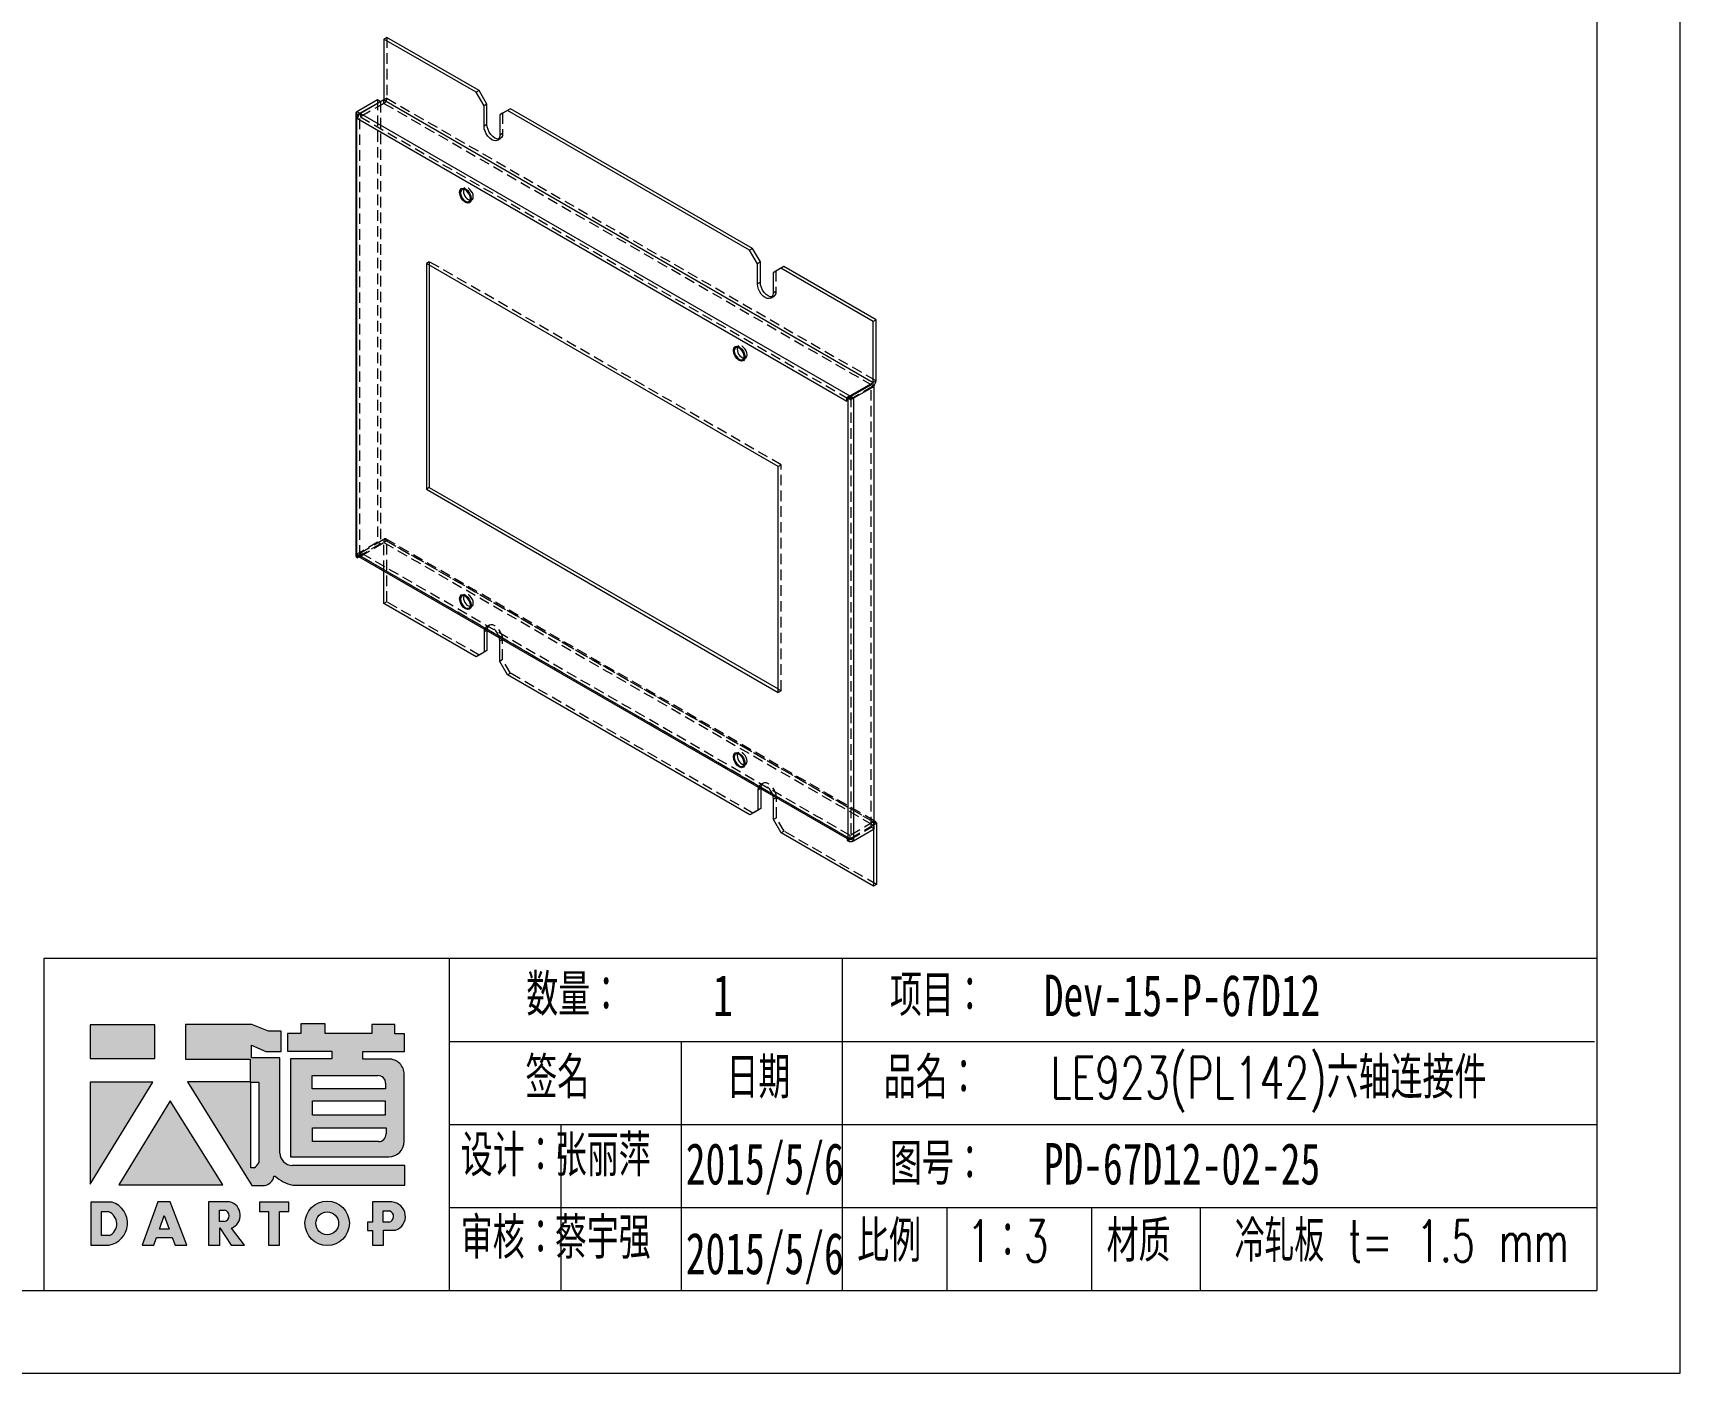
# Model space of a CAD drawing. Header units: millimetres. Extents: x 0 to 840, y 0 to 594.
# Drawn here: x 443.1 to 840.2, y 0.4 to 323.5 of the extents above; entities that cross this region are included whole.
import ezdxf

# ---------------------------------------------------------------- set-up
doc = ezdxf.new("R2010")
doc.units = ezdxf.units.MM
doc.header["$LTSCALE"] = 2
doc.linetypes.add('HIDDEN', pattern=[1.905, 1.27, -0.635])
doc.layers.add('A-TITLEBLOCK', color=7, linetype='Continuous', lineweight=15)
doc.styles.add('SLDTEXTSTYLE0', font='TXT', dxfattribs={"width": 0.7, "bigfont": 'bigfont'})
doc.styles.add('SLDTEXTSTYLE1', font='TXT', dxfattribs={"width": 0.7})
doc.styles.add('SLDTEXTSTYLE2', font='TXT', dxfattribs={"width": 0.6538461538461539, "bigfont": 'bigfont'})

# ---------------------------------------------------------------- blocks, each defined once
blk = doc.blocks.new('块1')
at = {"linetype": 'Continuous'}
for color, points in [(12, [(15.4596455370124, 44.97355476996511), (15.4596455370124, 53.12236448196359), (-0.1372216441455354, 53.12236448196359), (-0.1372216441455354, 44.97355476996511)]), (12, [(-0.09543941307166293, 14.69460401760685), (14.95752573838749, 39.27206897076373), (-0.09543941307166293, 39.27206897076373)]), (12, [(31.88152853378735, 14.53088856560631), (19.13025121949497, 34.81193337682812), (6.825017551659649, 14.53088856560631)]), (8, [(47.79139594009808, 8.12742517421713), (47.79139594009808, 10.38120950228294), (40.67045756725874, 10.38120950228294), (40.67045756725874, 8.122031448080987), (42.89224604904918, 8.122031448080987), (42.89224604904918, -0.01900495269184162), (45.55238145046637, -0.01900495269184162), (45.55238145046637, 8.12742517421713)])]:
    blk.add_hatch(color=color, dxfattribs=at).paths.add_polyline_path(points, flags=0)
h = blk.add_hatch(color=12, dxfattribs=at)
edge = h.paths.add_edge_path(flags=0)
edge.add_line((38.76789999379105, 45.12124768258788), (38.76789999379105, 48.16997205902108))
edge.add_line((38.76789999379105, 48.16997205902108), (42.21016944663182, 46.68289003672156))
edge.add_line((42.21016944663182, 46.68289003672156), (45.9317201307783, 46.68289003672156))
edge.add_line((45.9317201307783, 46.68289003672156), (45.9317201307783, 51.60847246798652))
edge.add_line((45.9317201307783, 51.60847246798652), (42.8614591419766, 51.60847246798652))
edge.add_line((42.8614591419766, 51.60847246798652), (38.86099373715291, 53.18835830755006))
edge.add_line((38.86099373715291, 53.18835830755006), (22.82944474499205, 53.18835830755006))
edge.add_line((22.82944474499205, 53.18835830755006), (22.82944474499205, 44.85806557514632))
edge.add_line((22.82944474499205, 44.85806557514632), (38.42777796928521, 44.85806557514632))
edge.add_line((38.42777796928521, 44.85806557514632), (38.42777796928521, 44.68959095305915))
edge.add_line((38.42777796928521, 44.68959095305915), (38.42777796928521, 39.36534870503715))
edge.add_line((38.42777796928521, 39.36534870503715), (23.3018771687441, 39.36534870503715))
edge.add_line((23.3018771687441, 39.36534870503715), (38.85989420500314, 14.32735472361125))
edge.add_line((38.85989420500314, 14.32735472361125), (41.94069985035776, 14.32735472361125))
edge.add_arc((41.26090646930182, 17.27629516646864), 3.026279692369295, 282.9811251691751, 345.4172256101924)
edge.add_line((44.18969428837948, 16.51434327345369), (44.18969428837939, 16.62968258682553))
edge.add_line((44.18969428837939, 16.62968258682553), (44.46139510706749, 16.62968258682553))
edge.add_arc((50.27450662388722, 22.80613356426249), 8.481792981655811, 226.7357971412295, 259.3209385163939)
edge.add_line((48.70276667739407, 14.47124030014306), (75.73747808626996, 14.47124030014296))
edge.add_line((75.73747808626996, 14.47124030014296), (75.73747808626996, 19.21978160307659))
edge.add_line((75.73747808626996, 19.21978160307659), (48.58762824408925, 19.21978160307687))
edge.add_arc((48.5876282440515, 22.17696159563977), 2.95717999256276, 180.0000000007004, 270.0000000007314, ccw=False)
edge.add_line((45.63044825148874, 22.17696159560362), (45.63044825148888, 45.12124768258788))
edge.add_line((45.63044825148888, 45.12124768258788), (38.76789999379105, 45.12124768258788))
edge = h.paths.add_edge_path(flags=0)
edge.add_line((39.41845440429393, 18.64423929701617), (38.5780473981493, 18.64423929701617))
edge.add_line((38.5780473981493, 18.64423929701617), (38.58501110354163, 39.25890193341501))
edge.add_line((38.58501110354163, 39.25890193341501), (40.56710152110044, 39.25858465542663))
edge.add_line((40.56710152110044, 39.25858465542663), (40.56710152110044, 19.82560142344691))
edge.add_arc((36.69821349452629, 22.43824971439933), 4.668428606542609, 305.6398792732127, 325.968963113898, ccw=False)
h = blk.add_hatch(color=12, dxfattribs=at)
edge = h.paths.add_edge_path(flags=0)
edge.add_line((75.69093121442305, 46.68542826076473), (75.69093121442305, 50.91886871813395))
edge.add_line((75.69093121442305, 50.91886871813395), (73.28552082021854, 50.91886871813395))
edge.add_line((73.28552082021854, 50.91886871813395), (73.28552082021854, 53.20707771000742))
edge.add_line((73.28552082021854, 53.20707771000742), (67.78749227858239, 53.20707771000742))
edge.add_line((67.78749227858239, 53.20707771000742), (67.78749227858239, 51.03324743993018))
edge.add_line((67.78749227858239, 51.03324743993018), (56.56273245479993, 51.03324743993018))
edge.add_line((56.56273245479993, 51.03324743993018), (56.56273245479993, 53.32145643179415))
edge.add_line((56.56273245479993, 53.32145643179415), (50.68389919003803, 53.32145643179415))
edge.add_line((50.68389919003803, 53.32145643179415), (50.68389919003803, 50.99089082591806))
edge.add_line((50.68389919003803, 50.99089082591806), (47.43551395142909, 50.99089082591806))
edge.add_line((47.43551395142909, 50.99089082591806), (47.43551395142909, 46.77252107390677))
edge.add_line((47.43551395142909, 46.77252107390677), (58.15522189015076, 46.77252107390677))
edge.add_line((58.15522189015076, 46.77252107390677), (58.15522189015076, 44.90676774932623))
edge.add_line((58.15522189015076, 44.90676774932623), (48.1663364909133, 44.90676774932623))
edge.add_line((48.1663364909133, 44.90676774932623), (48.1663364909133, 21.28510279454743))
edge.add_line((48.1663364909133, 21.28510279454743), (71.87973834242777, 21.28510279454743))
edge.add_arc((71.8797383424644, 24.98157778516709), 3.696474990619765, 269.9999999994329, 359.9999999994308)
edge.add_line((75.57621333308417, 24.98157778513031), (75.57621333308427, 41.15825916545758))
edge.add_arc((71.87973834244609, 41.15825916543933), 3.696474990638222, 2.828264897405108e-10, 90.00000000028393)
edge.add_line((71.87973834242777, 44.85473415607755), (65.61115113613657, 44.85473415607759))
edge.add_line((65.61115113613657, 44.85473415607759), (65.61115113613657, 46.68542826076473))
edge.add_line((65.61115113613657, 46.68542826076473), (75.69093121442305, 46.68542826076473))
h.paths.add_polyline_path([(53.47011430738048, 31.35360309238698), (53.47011430738048, 34.78607521918592), (70.99446179674538, 34.78607521918592), (70.99446179674538, 31.35360309238698)], flags=0)
edge = h.paths.add_edge_path(flags=0)
edge.add_line((53.3553964263226, 40.85020978126384), (69.26094218231292, 40.85020978126384))
edge.add_arc((69.2609421822491, 39.00197228603129), 1.848237495232656, -1.9737740331038367e-09, 89.99999999802071, ccw=False)
edge.add_line((71.10917967748186, 39.00197228596765), (71.10917967748186, 37.6464950980746))
edge.add_line((71.10917967748186, 37.6464950980746), (53.3553964263226, 37.6464950980746))
edge.add_line((53.3553964263226, 37.6464950980746), (53.3553964263226, 40.85020978126384))
edge = h.paths.add_edge_path(flags=0)
edge.add_line((53.47011430738048, 24.94633236490662), (53.47011430738048, 28.26442576994581))
edge.add_line((53.47011430738048, 28.26442576994581), (71.22353104790234, 28.26442576994581))
edge.add_line((71.22353104790234, 28.26442576994581), (71.22353104790234, 26.79456986019685))
edge.add_arc((69.37529355265846, 26.79456986015036), 1.848237495243809, -89.99999999855493, 1.440412233932875e-09, ccw=False)
edge.add_line((69.3752935527051, 24.94633236490655), (53.47011430738048, 24.94633236490662))
h = blk.add_hatch(color=8, dxfattribs=at)
edge = h.paths.add_edge_path(flags=0)
edge.add_arc((3.563071413202113, 5.273350855589127), 5.322103356659917, 278.6604405932824, 432.3203452583787)
edge.add_line((5.179366312329847, 10.34408797537993), (0.01524684934950393, 10.34408797537993))
edge.add_line((0.01524684934950393, 10.34408797537993), (0.01524684934950393, 0.01192965307985183))
edge.add_line((0.01524684934950393, 0.01192965307985142), (4.364464618037744, 0.01192965307985142))
edge = h.paths.add_edge_path(flags=0)
edge.add_line((2.635432573056873, 8.081419863129932), (4.241728805396194, 8.081419863129932))
edge.add_arc((3.153678847341634, 5.137238590235699), 3.138798508806139, -65.78573481728489, 69.71773257233048, ccw=False)
edge.add_line((4.441057418883898, 2.274597765329883), (2.635432573056873, 2.274597765329883))
edge.add_line((2.635432573056873, 2.274597765329883), (2.635432573056873, 8.081419863129932))
h = blk.add_hatch(color=8, dxfattribs=at)
h.paths.add_polyline_path([(23.14757612124385, -0.02154317673844566), (19.16910136443273, 10.42911848144595), (16.22198800541353, 10.42911848144595), (12.4318998014098, 0.0008249228036598524), (15.22361258076066, 0.0008249228036598524), (15.88039993783019, 1.84896931795046), (19.6624249042785, 1.84896931795046), (20.33350618268459, -0.02154317673844566)], flags=0)
h.paths.add_polyline_path([(16.59656204531268, 3.840999289555347), (17.74667294189825, 7.117846553579366), (18.93966560265725, 3.840999289555347)], flags=0)
h = blk.add_hatch(color=8, dxfattribs=at)
edge = h.paths.add_edge_path(flags=0)
edge.add_arc((32.76262050212676, 7.197324694492631), 3.306506495649909, 290.6073250211866, 437.2124199352527)
edge.add_line((33.49447309571242, 10.42182108727042), (28.41543587867846, 10.42182108727042))
edge.add_line((28.41543587867846, 10.42182108727042), (28.41543587867846, -0.004886081338955961))
edge.add_line((28.41543587867846, -0.004886081338955475), (31.09939448230437, -0.004886081338955475))
edge.add_line((31.09939448230437, -0.004886081338955475), (31.09939448230437, 4.128611803586018))
edge.add_line((31.09939448230437, 4.128611803586018), (33.85812128968802, -0.04216624726898299))
edge.add_line((33.85812128968802, -0.04216624726898279), (37.10137537660729, -0.04216624726898279))
edge.add_line((37.10137537660729, -0.04216624726898279), (33.92638288218043, 4.10238651602333))
edge = h.paths.add_edge_path(flags=0)
edge.add_arc((31.95189860794512, 7.042968943743507), 1.404553694076378, -77.47302943994771, 76.71957553051169, ccw=False)
edge.add_line((32.25654512008381, 5.671852033270396), (31.07483825880198, 5.671852033270388))
edge.add_line((31.07483825880198, 5.671852033270388), (31.07483825880198, 8.409961240124272))
edge.add_line((31.07483825880198, 8.409961240124272), (32.27454879185832, 8.409961240124272))
h = blk.add_hatch(color=8, dxfattribs=at)
edge = h.paths.add_edge_path(flags=0)
edge.add_arc((57.01573980649943, 5.245906307851777), 5.353273185570425, 0, 360)
edge = h.paths.add_edge_path(flags=0)
edge.add_arc((57.01573980649943, 5.245906307851777), 2.750165771077118, 0, 360)
h = blk.add_hatch(color=8, dxfattribs=at)
edge = h.paths.add_edge_path(flags=0)
edge.add_arc((72.3469482525466, 6.894670098855414), 3.514503244550538, 288.8958684179252, 445.2442177897109)
edge.add_line((72.63833142567154, 10.39707340264212), (72.48469471784567, 10.39707340264212))
edge.add_line((72.48469471784567, 10.39707340264212), (67.95682026929293, 10.39707340264212))
edge.add_line((67.95682026929293, 10.39707340264212), (67.95682026929293, 5.530980597840529))
edge.add_line((67.95682026929293, 5.530980597840529), (66.75539786013852, 5.530980597840529))
edge.add_line((66.75539786013852, 5.530980597840529), (66.75539786013852, 3.555766360574825))
edge.add_line((66.75539786013852, 3.555766360574825), (67.9373951968396, 3.555766360574825))
edge.add_line((67.9373951968396, 3.555766360574825), (67.9373951968396, 0.01335740407877228))
edge.add_line((67.9373951968396, 0.01335740407877249), (70.58067110101072, 0.01335740407877249))
edge.add_line((70.58067110101072, 0.01335740407877249), (70.58067110101072, 3.569567953948787))
edge.add_line((70.58067110101072, 3.569567953948787), (73.48511730057659, 3.569567953948787))
edge = h.paths.add_edge_path(flags=0)
edge.add_arc((71.62401189213051, 6.924808752416715), 1.406127549846548, -79.01085638112971, 72.55127628001378, ccw=False)
edge.add_line((71.89205213510886, 5.544464913157247), (70.54145444546555, 5.544464913157226))
edge.add_line((70.54145444546555, 5.544464913157226), (70.54145444546555, 8.266234302613304))
edge.add_line((70.54145444546555, 8.266234302613304), (72.0456422749508, 8.266234302613304))
at = {"layer": 'A-TITLEBLOCK'}
for p, q in [((15.4596455370124, 53.12236448196359), (-0.1372216441455354, 53.12236448196359)), ((-0.1372216441455354, 53.12236448196359), (-0.1372216441455354, 44.97355476996511)), ((15.4596455370124, 44.97355476996511), (15.4596455370124, 53.12236448196359)), ((38.86099373715291, 53.18835830755006), (22.82944474499205, 53.18835830755006)), ((22.82944474499205, 53.18835830755006), (22.82944474499205, 44.85806557514632)), ((42.8614591419766, 51.60847246798652), (38.86099373715291, 53.18835830755006)), ((56.56273245479993, 53.32145643179415), (50.68389919003803, 53.32145643179415)), ((50.68389919003803, 53.32145643179415), (50.68389919003803, 50.99089082591806)), ((56.56273245479993, 51.03324743993018), (56.56273245479993, 53.32145643179415)), ((73.28552082021854, 53.20707771000742), (67.78749227858239, 53.20707771000742)), ((67.78749227858239, 53.20707771000742), (67.78749227858239, 51.03324743993018)), ((73.28552082021854, 50.91886871813395), (73.28552082021854, 53.20707771000742)), ((38.76789999379105, 48.16997205902108), (42.21016944663182, 46.68289003672156)), ((38.76789999379105, 45.12124768258788), (38.76789999379105, 48.16997205902108)), ((45.9317201307783, 51.60847246798652), (42.8614591419766, 51.60847246798652)), ((45.9317201307783, 46.68289003672156), (45.9317201307783, 51.60847246798652)), ((50.68389919003803, 50.99089082591806), (47.43551395142909, 50.99089082591806)), ((47.43551395142909, 50.99089082591806), (47.43551395142909, 46.77252107390677)), ((67.78749227858239, 51.03324743993018), (56.56273245479993, 51.03324743993018)), ((75.69093121442305, 50.91886871813395), (73.28552082021854, 50.91886871813395)), ((75.69093121442305, 46.68542826076473), (75.69093121442305, 50.91886871813395)), ((-0.1372216441455354, 44.97355476996511), (15.4596455370124, 44.97355476996511)), ((22.82944474499205, 44.85806557514632), (38.42777796928521, 44.85806557514632)), ((38.42777796928521, 44.85806557514632), (38.42777796928521, 44.68959095305915)), ((38.42777796928521, 44.68959095305915), (38.42777796928521, 39.36534870503715)), ((45.63044825148888, 45.12124768258788), (38.76789999379105, 45.12124768258788)), ((42.21016944663182, 46.68289003672156), (45.9317201307783, 46.68289003672156)), ((45.63044825148888, 22.17696159560362), (45.63044825148888, 45.12124768258788)), ((47.43551395142909, 46.77252107390677), (58.15522189015076, 46.77252107390677)), ((58.15522189015076, 44.90676774932623), (48.1663364909133, 44.90676774932623)), ((48.1663364909133, 44.90676774932623), (48.1663364909133, 21.28510279454743)), ((58.15522189015076, 46.77252107390677), (58.15522189015076, 44.90676774932623)), ((65.61115113613657, 44.85473415607759), (65.61115113613657, 46.68542826076473)), ((65.61115113613657, 46.68542826076473), (75.69093121442305, 46.68542826076473)), ((71.87973834242777, 44.85473415607759), (65.61115113613657, 44.85473415607759)), ((53.3553964263226, 37.6464950980746), (53.3553964263226, 40.85020978126384)), ((53.3553964263226, 40.85020978126384), (69.26094218231292, 40.85020978126384)), ((75.57621333308427, 24.98157778513031), (75.57621333308427, 41.15825916545758)), ((14.95752573838749, 39.27206897076373), (-0.09543941307166293, 39.27206897076373)), ((-0.09543941307166293, 39.27206897076373), (-0.09543941307166293, 14.69460401760685)), ((-0.09543941307166293, 14.69460401760685), (14.95752573838749, 39.27206897076373)), ((38.42777796928521, 39.36534870503715), (23.3018771687441, 39.36534870503715)), ((23.3018771687441, 39.36534870503715), (38.85989420500314, 14.32735472361125)), ((38.5780473981493, 18.64423929701617), (38.58501110354163, 39.25890193341501)), ((38.58501110354163, 39.25890193341501), (40.56710152110044, 39.25858465542663)), ((40.56710152110044, 39.25858465542663), (40.56710152110044, 19.82560142344691)), ((71.10917967748186, 37.6464950980746), (53.3553964263226, 37.6464950980746)), ((71.10917967748186, 39.00197228596765), (71.10917967748186, 37.6464950980746)), ((19.13025121949497, 34.81193337682812), (6.825017551659649, 14.53088856560631)), ((31.88152853378735, 14.53088856560631), (19.13025121949497, 34.81193337682812)), ((53.47011430738048, 31.35360309238698), (53.47011430738048, 34.78607521918592)), ((53.47011430738048, 34.78607521918592), (70.99446179674538, 34.78607521918592)), ((70.99446179674538, 34.78607521918592), (70.99446179674538, 31.35360309238698)), ((70.99446179674538, 31.35360309238698), (53.47011430738048, 31.35360309238698)), ((53.47011430738048, 24.94633236490662), (53.47011430738048, 28.26442576994581)), ((53.47011430738048, 28.26442576994581), (71.22353104790234, 28.26442576994581)), ((71.22353104790234, 28.26442576994581), (71.22353104790234, 26.79456986019685)), ((69.3752935527051, 24.94633236490662), (53.47011430738048, 24.94633236490662)), ((48.1663364909133, 21.28510279454743), (71.87973834242777, 21.28510279454743)), ((39.41845440429393, 18.64423929701617), (38.5780473981493, 18.64423929701617)), ((44.18969428837939, 16.51434327345372), (44.18969428837939, 16.62968258682553)), ((44.18969428837939, 16.62968258682553), (44.46139510706749, 16.62968258682553)), ((75.73747808626996, 19.21978160307659), (48.58762824408925, 19.21978160307687)), ((75.73747808626996, 14.47124030014296), (75.73747808626996, 19.21978160307659)), ((6.825017551659649, 14.53088856560631), (31.88152853378735, 14.53088856560631)), ((38.85989420500314, 14.32735472361125), (41.94069985035776, 14.32735472361125)), ((48.70276667739405, 14.47124030014296), (75.73747808626996, 14.47124030014296)), ((5.179366312329847, 10.34408797537993), (0.01524684934950393, 10.34408797537993)), ((0.01524684934950393, 10.34408797537993), (0.01524684934950393, 0.01192965307985142)), ((2.635432573056873, 2.274597765329883), (2.635432573056873, 8.081419863129932)), ((2.635432573056873, 8.081419863129932), (4.241728805396194, 8.081419863129932)), ((16.22198800541353, 10.42911848144595), (12.4318998014098, 0.0008249228036598524)), ((19.16910136443273, 10.42911848144595), (16.22198800541353, 10.42911848144595)), ((23.14757612124385, -0.02154317673844566), (19.16910136443273, 10.42911848144595)), ((33.49447309571242, 10.42182108727042), (28.41543587867846, 10.42182108727042)), ((28.41543587867846, 10.42182108727042), (28.41543587867846, -0.004886081338955475)), ((31.07483825880198, 5.671852033270388), (31.07483825880198, 8.409961240124272)), ((31.07483825880198, 8.409961240124272), (32.27454879185832, 8.409961240124272)), ((47.79139594009808, 10.38120950228294), (40.67045756725874, 10.38120950228294)), ((40.67045756725874, 10.38120950228294), (40.67045756725874, 8.122031448080987)), ((40.67045756725874, 8.122031448080987), (42.89224604904918, 8.122031448080987)), ((42.89224604904918, 8.122031448080987), (42.89224604904918, -0.01900495269184162)), ((45.55238145046637, -0.01900495269184162), (45.55238145046637, 8.12742517421713)), ((45.55238145046637, 8.12742517421713), (47.79139594009808, 8.12742517421713)), ((47.79139594009808, 8.12742517421713), (47.79139594009808, 10.38120950228294)), ((72.48469471784567, 10.39707340264212), (67.95682026929293, 10.39707340264212)), ((67.95682026929293, 10.39707340264212), (67.95682026929293, 5.530980597840529)), ((70.54145444546555, 5.544464913157226), (70.54145444546555, 8.266234302613304)), ((70.54145444546555, 8.266234302613304), (72.0456422749508, 8.266234302613304)), ((72.63833142567154, 10.39707340264212), (72.48469471784567, 10.39707340264212)), ((16.59656204531268, 3.840999289555347), (17.74667294189825, 7.117846553579366)), ((17.74667294189825, 7.117846553579366), (18.93966560265725, 3.840999289555347)), ((32.25654512008381, 5.671852033270388), (31.07483825880198, 5.671852033270388)), ((31.09939448230437, -0.004886081338955475), (31.09939448230437, 4.128611803586018)), ((31.09939448230437, 4.128611803586018), (33.85812128968802, -0.04216624726898279)), ((37.10137537660729, -0.04216624726898279), (33.92638288218043, 4.10238651602333)), ((67.95682026929293, 5.530980597840529), (66.75539786013852, 5.530980597840529)), ((66.75539786013852, 5.530980597840529), (66.75539786013852, 3.555766360574825)), ((71.89205213510886, 5.544464913157226), (70.54145444546555, 5.544464913157226)), ((0.01524684934950393, 0.01192965307985142), (4.364464618037744, 0.01192965307985142)), ((4.441057418883898, 2.274597765329883), (2.635432573056873, 2.274597765329883)), ((12.4318998014098, 0.0008249228036598524), (15.22361258076066, 0.0008249228036598524)), ((15.22361258076066, 0.0008249228036598524), (15.88039993783019, 1.84896931795046)), ((15.88039993783019, 1.84896931795046), (19.6624249042785, 1.84896931795046)), ((18.93966560265725, 3.840999289555347), (16.59656204531268, 3.840999289555347)), ((19.6624249042785, 1.84896931795046), (20.33350618268459, -0.02154317673844566)), ((66.75539786013852, 3.555766360574825), (67.9373951968396, 3.555766360574825)), ((67.9373951968396, 3.555766360574825), (67.9373951968396, 0.01335740407877249)), ((67.9373951968396, 0.01335740407877249), (70.58067110101072, 0.01335740407877249)), ((70.58067110101072, 0.01335740407877249), (70.58067110101072, 3.569567953948787)), ((70.58067110101072, 3.569567953948787), (73.48511730057659, 3.569567953948787)), ((20.33350618268459, -0.02154317673844566), (23.14757612124385, -0.02154317673844566)), ((28.41543587867846, -0.004886081338955475), (31.09939448230437, -0.004886081338955475)), ((33.85812128968802, -0.04216624726898279), (37.10137537660729, -0.04216624726898279)), ((42.89224604904918, -0.01900495269184162), (45.55238145046637, -0.01900495269184162))]:
    blk.add_line(p, q, dxfattribs=at)
for radius in [5.353273185570423, 2.750165771077121]:
    blk.add_circle((57.01573980649943, 5.245906307851777), radius, dxfattribs=at)
for centre, radius, start, end in [((71.87973834244609, 41.15825916543933), 3.696474990638258, 2.828264897405108e-10, 90.00000000028393), ((69.2609421822491, 39.00197228603129), 1.848237495232766, 359.9999999980279, 89.99999999802154), ((69.37529355265846, 26.79456986015036), 1.848237495243879, 270.0000000014467, 1.44122564053541e-09), ((71.8797383424644, 24.98157778516709), 3.696474990619862, 269.9999999994329, 359.9999999994308), ((48.5876282440515, 22.17696159563977), 2.957179992562899, 180.0000000007012, 270.0000000007323), ((36.69821349452629, 22.43824971439933), 4.668428606542613, 305.6398792732136, 325.9689631138988), ((41.26090646930182, 17.27629516646864), 3.026279692369397, 282.9811251691751, 345.4172256101924), ((50.27450662388722, 22.80613356426249), 8.481792981655907, 226.7357971412295, 259.3209385163939), ((3.153678847341634, 5.137238590235699), 3.138798508806141, 294.2142651827166, 69.71773257233134), ((3.563071413202113, 5.273350855589127), 5.322103356659929, 278.6604405932824, 72.32034525837781), ((31.95189860794512, 7.042968943743507), 1.404553694076386, 282.5269705600539, 76.71957553051254), ((32.76262050212676, 7.197324694492631), 3.306506495649912, 290.6073250211866, 77.21241993525202), ((71.62401189213051, 6.924808752416715), 1.40612754984657, 280.9891436188718, 72.55127628001459), ((72.3469482525466, 6.894670098855414), 3.514503244550554, 288.8958684179252, 85.24421778971008)]:
    blk.add_arc(centre, radius, start, end, dxfattribs=at)

msp = doc.modelspace()

# ---------------------------------------------------------------- linework, layer by layer
at = {"color": 7, "linetype": 'Continuous', "lineweight": 15}
for p, q in [((528.3961864044993, 322.4330866993458), (527.6890799464386, 322.024882829971)), ((527.6890799464386, 322.024882829971), (527.6890799464386, 307.3271468208316)), ((549.9393741650925, 309.1800613872541), (527.6890799464386, 322.024882829971)), ((550.6464806231533, 309.5882652566289), (528.3961864044993, 322.4330866993458)), ((521.183697085897, 304.5513593305572), (526.1334445972278, 307.4087877467745)), ((521.8908088123138, 304.1431524198252), (526.8405563236446, 307.0005808360425)), ((527.6890799464386, 307.3271468208316), (522.0322255380174, 304.0615142817932)), ((526.1334445972278, 307.4087877467745), (526.8405563236446, 307.0005808360425)), ((526.8405563236446, 307.0005808360425), (526.8405563236446, 306.8373023556473)), ((527.6890799464386, 307.3271468208316), (645.6344926443152, 239.2387093734891)), ((550.6464806231533, 309.5882652566289), (549.9393741650925, 309.1800613872541)), ((551.8249925573335, 305.9140745377916), (549.9393741650925, 309.1800613872541)), ((552.5320990153942, 306.3222784071663), (550.6464806231533, 309.5882652566289)), ((552.5320990153942, 306.3222784071663), (551.8249925573335, 305.9140745377916)), ((551.8249925573335, 301.0148319052798), (551.8249925573335, 305.9140745377916)), ((552.5320990153942, 301.4230357746546), (552.5320990153942, 306.3222784071663)), ((520.8908066994757, 304.1431536395362), (520.8908066994757, 197.4484903435234)), ((521.183697085897, 304.5513593305572), (521.8908088123138, 304.1431524198252)), ((521.1837020249809, 303.7349483603656), (521.8908088123138, 304.1431524198252)), ((521.1837020249809, 197.0402850643528), (521.1837020249809, 303.7349483603656)), ((521.3251187506844, 303.6533102223336), (521.1837020249809, 303.7349483603656)), ((522.0322255380174, 304.0615142817932), (521.3251187506844, 303.6533102223336)), ((521.3251187506844, 302.8367718114827), (521.3251187506844, 303.6533102223336)), ((521.3251187506844, 302.8367718114827), (639.2705314485611, 234.7483343641402)), ((522.0322255380174, 304.0615142817932), (521.8908088123138, 304.1431524198252)), ((522.0322255380174, 304.0615142817932), (639.9776382358939, 235.9730768344507)), ((557.4818477340566, 304.8258840771611), (555.5962293418156, 303.7369858827451)), ((555.5962293418156, 303.7369858827451), (555.5962293418156, 298.8377432502333)), ((558.1889541921173, 305.2340879465359), (557.4818477340566, 304.8258840771611)), ((615.8417266128157, 271.1354431216528), (557.4818477340566, 304.8258840771611)), ((616.5488330708764, 271.5436469910275), (558.1889541921173, 305.2340879465359)), ((552.5320990153942, 301.4230357746546), (551.8249925573335, 301.0148319052798)), ((616.5488330708764, 271.5436469910275), (615.8417266128157, 271.1354431216528)), ((617.7273467611753, 267.8694552584046), (615.8417266128157, 271.1354431216528)), ((618.434453219236, 268.2776591277793), (616.5488330708764, 271.5436469910275)), ((622.7713749067489, 218.9603289267872), (537.9185577926154, 267.9448175826184)), ((537.9185577926154, 267.9448175826184), (537.9185577926154, 213.5087626457413)), ((538.6256645799484, 267.5366130168939), (538.6256645799484, 213.9169667052009)), ((618.434453219236, 268.2776591277793), (617.7273467611753, 267.8694552584046)), ((617.7273467611753, 262.9702126258928), (617.7273467611753, 267.8694552584046)), ((618.434453219236, 263.3784164952676), (618.434453219236, 268.2776591277793)), ((623.3841984256611, 266.7812668253455), (621.49858003342, 265.6923686309295)), ((624.0913048837218, 267.1894706947203), (623.3841984256611, 266.7812668253455)), ((645.6344926443152, 253.9364453826286), (623.3841984256611, 266.7812668253455)), ((646.3415991023758, 254.3446492520033), (624.0913048837218, 267.1894706947203)), ((618.434453219236, 263.3784164952676), (617.7273467611753, 262.9702126258928)), ((621.49858003342, 265.6923686309295), (621.49858003342, 260.7931259984178)), ((646.3415991023758, 254.3446492520033), (645.6344926443152, 253.9364453826286)), ((646.3415991023758, 239.6469132428639), (646.3415991023758, 254.3446492520033)), ((645.6344926443152, 239.2387093734891), (645.6344926443152, 253.9364453826286)), ((639.9776382358939, 235.9730768344507), (645.6344926443152, 239.2387093734891)), ((645.1630849730471, 238.6944389838525), (640.2133374617164, 235.8370105676353)), ((645.8701966994639, 238.2862320731205), (640.9204491881331, 235.4288036569033)), ((645.8701966994639, 238.2862320731205), (645.1630849730471, 238.6944389838525)), ((646.3415991023758, 239.6469132428639), (645.6344926443152, 239.2387093734891)), ((645.6344926443152, 238.422300748305), (645.6344926443152, 239.2387093734891)), ((645.8701966994639, 131.5915687771077), (645.8701966994639, 238.2862320731205)), ((639.9776382358939, 235.9730768344507), (639.2705314485611, 235.5648727749911)), ((639.5062306743835, 235.4288065081757), (639.2705314485611, 235.5648727749911)), ((639.2705314485611, 234.7483343641402), (639.2705314485611, 235.5648727749911)), ((639.5062306743835, 235.4288065081757), (640.2133374617164, 235.8370105676353)), ((639.5062306743835, 235.4288065081757), (639.5062306743833, 128.7341432121629)), ((640.2133374617164, 235.8370105676353), (639.9776382358939, 235.9730768344507)), ((640.9204491881331, 235.4288036569033), (640.2133374617164, 235.8370105676353)), ((640.9204491881331, 235.4288036569033), (640.9204491881331, 128.7341403608905)), ((622.7713749067489, 164.5242739899101), (622.7713749067489, 218.9603289267872)), ((538.6256645799484, 213.9169667052009), (537.9185577926154, 213.5087626457413)), ((537.9185577926154, 213.5087626457413), (622.7713749067489, 164.5242739899101)), ((538.6256645799484, 213.9169667052009), (622.7713734799024, 165.3406829325302)), ((521.1837020249809, 197.0402850643528), (521.3251187506844, 196.9586469263208)), ((639.3648139486799, 129.6323197610458), (521.3251187506844, 197.7751853371717)), ((521.3251187506844, 197.7751853371717), (521.3251187506844, 196.9586469263208)), ((521.739365965991, 197.1977867534829), (521.3251187506844, 196.9586469263208)), ((521.5322661619778, 197.3173403934557), (639.3648131117797, 129.2940589555922)), ((527.6890799464386, 185.9347475156794), (527.6890799464386, 193.7630904150048)), ((549.9393741650925, 173.0899260729624), (527.6890799464386, 185.9347475156794)), ((552.4760147309164, 179.4538940009948), (551.8249925573335, 179.0780668998901)), ((551.8249925573335, 179.0780668998901), (551.8249925573335, 174.1788242673784)), ((552.5320990153942, 179.4215198889552), (552.5320990153942, 174.5870281367532)), ((555.5962293418156, 172.0017356123319), (555.5962293418156, 176.9009782448437)), ((551.8249925573335, 174.1788242673784), (549.9393741650925, 173.0899260729624)), ((550.6464806231533, 173.4981299423372), (549.9393741650925, 173.0899260729624)), ((552.5320990153942, 174.5870281367532), (550.6464806231533, 173.4981299423372)), ((552.5320990153942, 174.5870281367532), (551.8249925573335, 174.1788242673784)), ((557.4818477340566, 168.7357487628695), (555.5962293418156, 172.0017356123319)), ((615.9360073568158, 134.9908806923635), (557.4818477340566, 168.7357487628695)), ((618.4726479226398, 141.3548486203959), (617.8216257490568, 140.9790215192913)), ((617.8216257490568, 140.9790215192913), (617.8216257490568, 136.0797788867795)), ((618.5287322071176, 141.3224745083563), (618.5287322071176, 136.4879827561543)), ((617.8216257490568, 136.0797788867795), (615.9360073568158, 134.9908806923635)), ((616.6431138148765, 135.3990845617383), (615.9360073568158, 134.9908806923635)), ((618.5287322071176, 136.4879827561543), (616.6431138148765, 135.3990845617383)), ((618.5287322071176, 136.4879827561543), (617.8216257490568, 136.0797788867795)), ((621.592862533539, 133.9026902317331), (621.592862533539, 138.8019328642448)), ((623.47848092578, 130.6367033822706), (621.592862533539, 133.9026902317331)), ((640.9204491881331, 128.7341403608905), (645.8701966994639, 131.5915687771077)), ((645.7287751444339, 131.5099267873116), (645.7287751444339, 117.7918819395536)), ((646.2287342323604, 133.3556667855443), (645.8701945043156, 133.5626473648391)), ((646.4358816024946, 132.8978218180677), (645.8701962604343, 132.5712586211893)), ((646.4358816024946, 132.8978218180677), (646.4358816024946, 118.2000858089283)), ((645.7287751444339, 117.7918819395536), (623.47848092578, 130.6367033822706)), ((639.3648139486799, 129.6323197610458), (639.3648139486799, 128.815781350195)), ((639.3648139486799, 128.815781350195), (639.5062306743833, 128.7341432121629)), ((646.4358816024946, 118.2000858089283), (645.7287751444339, 117.7918819395536))]:
    msp.add_line(p, q, dxfattribs=at)
at = {"color": 7, "linetype": 'HIDDEN', "lineweight": 0}
for p, q in [((528.3961864044993, 322.4330866993458), (528.3961864044993, 307.7353506902064)), ((527.6890799464386, 306.5106084099808), (522.0322255380174, 303.2449758709423)), ((526.1334445972278, 307.4087877467745), (526.1334445972278, 200.7141244507616)), ((526.8405563236446, 306.8373023556473), (526.8405563236446, 200.3059175400296)), ((528.3961864044993, 307.7353506902064), (527.6890799464386, 307.3271468208316)), ((527.6890799464386, 306.5106084099808), (527.6890799464386, 307.3271468208316)), ((527.6890799464386, 306.5106084099808), (645.6344926443152, 238.4221709626382)), ((528.3961864044993, 307.7353506902064), (646.3415991023758, 239.6469132428639)), ((521.183697085897, 303.7349507053731), (521.183697085897, 304.5513593305572)), ((521.8908088123138, 197.4484891238124), (521.8908088123138, 304.1431524198252)), ((522.0322255380174, 304.0615142817932), (522.0322255380174, 303.2449758709423)), ((522.0322255380174, 303.2449758709423), (639.9776382358939, 235.1565384235998)), ((556.3033357998763, 304.1451897521198), (555.5962293418156, 303.7369858827451)), ((558.1889541921173, 305.2340879465359), (556.3033357998763, 304.1451897521198)), ((556.3033357998763, 304.1451897521198), (556.3033357998763, 299.2459471196081)), ((555.043835184045, 297.6168240128197), (555.7509416421055, 298.0250278821945)), ((556.3033357998763, 299.2459471196081), (555.5962293418156, 298.8377432502333)), ((547.2204922726688, 286.1281333613439), (546.5133854853359, 285.7199293018843)), ((548.1799140223052, 282.833104915301), (548.8870208096381, 283.2413089747606)), ((538.6256645799484, 268.353021642078), (537.9185577926154, 267.9448175826184)), ((623.4784816940818, 219.3685329862468), (538.6256645799484, 268.353021642078)), ((538.6256645799484, 268.353021642078), (538.6256645799484, 267.5366130168939)), ((622.2056864914808, 266.1005725003043), (621.49858003342, 265.6923686309295)), ((624.0913048837218, 267.1894706947203), (622.2056864914808, 266.1005725003043)), ((622.2056864914808, 266.1005725003043), (622.2056864914808, 261.2013298677925)), ((620.9461893878868, 259.5722047334327), (621.6532958459476, 259.9804086028075)), ((622.2056864914808, 261.2013298677925), (621.49858003342, 260.7931259984178)), ((613.2171254643921, 248.029087980745), (612.5100186770591, 247.6208839212854)), ((614.1765472140285, 244.7340595347021), (614.8836540013614, 245.1422635941617)), ((639.9776382358939, 235.1565384235998), (645.6344926443152, 238.4221709626382)), ((645.1630849730471, 131.9997756878397), (645.1630849730471, 238.6944389838525)), ((645.6344926443152, 238.4221709626382), (645.6344926443152, 238.422300748305)), ((639.9776382358939, 235.9730768344507), (639.9776382358939, 235.1565384235998)), ((640.2133374617164, 235.8370105676353), (640.2133374617164, 129.1423472716225)), ((623.4784816940818, 219.3685329862468), (622.7713749067489, 218.9603289267872)), ((623.4784816940818, 164.9324780493697), (623.4784816940818, 219.3685329862468)), ((526.1334445972278, 200.7141244507616), (521.183697085897, 197.8566960345444)), ((526.8405563236446, 200.3059175400296), (521.8908088123138, 197.4484891238124)), ((522.0322255380174, 198.1833893966313), (527.6890799464386, 201.4490219356697)), ((522.0322255380174, 197.3668509857804), (527.6890799464386, 200.6324835248188)), ((526.1334445972278, 200.7141244507616), (526.8405563236446, 200.3059175400296)), ((527.6890799464386, 201.4490219356697), (645.7287751444339, 133.3061563595439)), ((527.6890799464386, 201.4490219356697), (527.6890799464386, 200.6324835248188)), ((528.3961864044993, 201.0406873941936), (527.6890799464386, 200.6324835248188)), ((527.6890799464386, 193.7630904150048), (527.6890799464386, 200.6324835248188)), ((527.6890799464386, 200.6324835248188), (645.7287751444339, 132.489617948693)), ((645.8701945043156, 133.5626473648391), (528.1890390343649, 201.4985323616702)), ((528.3961864044993, 201.0406873941936), (646.4358816024946, 132.8978218180677)), ((528.3961864044993, 186.3429513850542), (528.3961864044993, 201.0406873941936)), ((521.183697085897, 197.8566960345444), (521.8908088123138, 197.4484891238124)), ((521.1837020249809, 197.0402850643528), (521.8908088123138, 197.4484891238124)), ((522.0322255380174, 197.3668509857804), (521.739365965991, 197.1977867534829)), ((521.8908088123138, 197.4484891238124), (522.0322255380174, 197.3668509857804)), ((640.0719207360128, 130.0405238205055), (522.0322255380174, 198.1833893966313)), ((522.0322255380174, 197.3668509857804), (522.0322255380174, 198.1833893966313)), ((640.0719207360128, 129.2239854096545), (522.0322255380174, 197.3668509857804)), ((547.2204922726688, 188.143236097286), (546.5133854853359, 187.7350320378264)), ((528.3961864044993, 186.3429513850542), (527.6890799464386, 185.9347475156794)), ((550.6464806231533, 173.4981299423372), (528.3961864044993, 186.3429513850542)), ((548.1799140223052, 184.8482076512431), (548.8870208096381, 185.2564117107027)), ((553.0844931731649, 180.7071900066786), (552.3773867151043, 180.2989861373038)), ((552.5320990153942, 179.4862707692649), (552.4760147309164, 179.4538940009948)), ((552.5320990153942, 179.4862707692649), (552.5320990153942, 179.4215198889552)), ((556.3033357998763, 177.3091821142185), (555.5962293418156, 176.9009782448437)), ((556.3033357998763, 172.4099394817067), (556.3033357998763, 177.3091821142185)), ((556.3033357998763, 172.4099394817067), (555.5962293418156, 172.0017356123319)), ((558.1889541921173, 169.1439526322442), (556.3033357998763, 172.4099394817067)), ((558.1889541921173, 169.1439526322442), (557.4818477340566, 168.7357487628695)), ((616.6431138148765, 135.3990845617383), (558.1889541921173, 169.1439526322442)), ((622.7713734799024, 165.3406829325302), (623.4784816940818, 164.9324780493697)), ((623.4784816940818, 164.9324780493697), (622.7713749067489, 164.5242739899101)), ((613.2171254643921, 150.0441907166871), (612.5100186770591, 149.6359866572275)), ((614.1765472140285, 146.7491622706442), (614.8836540013614, 147.1573663301039)), ((619.0811263648882, 142.6081446260797), (618.3740199068275, 142.1999407567049)), ((618.5287322071176, 141.3872253886661), (618.4726479226398, 141.3548486203959)), ((618.5287322071176, 141.3872253886661), (618.5287322071176, 141.3224745083563)), ((622.2999689915996, 139.2101367336196), (621.592862533539, 138.8019328642448)), ((622.2999689915996, 134.3108941011079), (622.2999689915996, 139.2101367336196)), ((622.2999689915996, 134.3108941011079), (621.592862533539, 133.9026902317331)), ((624.1855873838407, 131.0449072516454), (622.2999689915996, 134.3108941011079)), ((624.1855873838407, 131.0449072516454), (623.47848092578, 130.6367033822706)), ((646.4358816024946, 118.2000858089283), (624.1855873838407, 131.0449072516454)), ((645.7287751444339, 133.3061563595439), (640.0719207360128, 130.0405238205055)), ((645.7287751444339, 132.489617948693), (640.0719207360128, 129.2239854096545)), ((640.2133374617164, 129.1423472716225), (645.1630849730471, 131.9997756878397)), ((645.8701966994639, 131.5915687771077), (645.1630849730471, 131.9997756878397)), ((645.7287751444339, 133.3061563595439), (645.7287751444339, 132.489617948693)), ((645.8701962604343, 132.5712586211893), (645.7287751444339, 132.489617948693)), ((645.7287751444339, 132.489617948693), (645.7287751444339, 131.5099267873116)), ((639.3648131117797, 129.2940589555922), (639.5719613599733, 129.1744748173299)), ((640.0719207360128, 129.2239854096545), (639.3648139486799, 128.815781350195)), ((639.5062306743833, 128.7341432121629), (640.2133374617164, 129.1423472716225)), ((640.0719207360128, 129.2239854096545), (640.0719207360128, 130.0405238205055)), ((640.0719207360128, 129.2239854096545), (640.2133374617164, 129.1423472716225)), ((640.9204491881331, 128.7341403608905), (640.2133374617164, 129.1423472716225))]:
    msp.add_line(p, q, dxfattribs=at)
at = {"color": 7, "linetype": 'Continuous', "lineweight": 15, "flags": 128}
for points in [[(555.5962293418156, 298.8377432502333), (555.5319799834981, 298.3112677479849), (555.3436046440787, 297.8948570951355), (555.0439440634036, 297.6168828321664), (554.6534183895764, 297.4962955825114), (554.1986433574317, 297.5413027312288), (553.7106109495746, 297.7488450558174), (553.2225785417174, 298.1047729555397), (552.7678035095728, 298.5848378824633), (552.3772778357455, 299.1563164776269), (552.0776172550705, 299.7802714826363), (551.8892454278885, 300.4141736453278), (551.8249925573335, 301.0148319052798)], [(555.3496720341456, 297.9035818222614), (554.9057498154924, 297.9495066006036), (554.4177174076352, 298.157048925192), (553.9296849997781, 298.5129768249145), (553.4749099676335, 298.993041751838), (553.0843842938062, 299.5645203470017), (552.7847237131311, 300.188475352011), (552.5963518859492, 300.8223775147025), (552.5320990153942, 301.4230357746546)], [(548.5251599318821, 283.596179692131), (548.467481969695, 284.0500144776966), (548.3000852241217, 284.526030289123), (548.039361306996, 284.9776173590079), (547.710830135091, 285.3605738950246), (547.3466497538205, 285.6374191917799), (546.98246937255, 285.7810476132047), (546.6539382006449, 285.7774050943437), (546.3932142835191, 285.6268434516659), (546.2258175379461, 285.3440998087645), (546.1681395757588, 284.9568585808564), (546.2258175379461, 284.5030197394886), (546.3932142835191, 284.0270079838644), (546.6539382006449, 283.5754168581774), (546.98246937255, 283.1924603221607), (547.3466497538205, 282.9156150254054), (547.710830135091, 282.7719866039806), (548.039361306996, 282.7756291228416), (548.3000852241217, 282.9261948213215), (548.467481969695, 283.2089344084208), (548.5251599318821, 283.596179692131)], [(621.49858003342, 260.7931259984178), (621.4343306751026, 260.2666504961693), (621.2459553356832, 259.85023984332), (620.946294755008, 259.5722655803509), (620.5557725934182, 259.4516763031245), (620.1009975612735, 259.4966834518418), (619.612961641179, 259.7042278040018), (619.1249292333218, 260.0601557037241), (618.6701542011772, 260.5402206306477), (618.2796285273499, 261.1116992258114), (617.9799714589122, 261.7356522032492), (617.7915961194929, 262.3695563935122), (617.7273467611753, 262.9702126258928)], [(621.25202272575, 259.8589645704459), (620.8081040193343, 259.9048873212165), (620.3200680992397, 260.1124316733765), (619.8320356913825, 260.4683595730989), (619.3772606592379, 260.9484245000225), (618.9867349854106, 261.5199030951861), (618.6870779169731, 262.143856072624), (618.4987025775536, 262.7777602628869), (618.434453219236, 263.3784164952676)], [(614.5217931236054, 245.4971343115321), (614.4641151614182, 245.9509690970978), (614.2967184158451, 246.4269849085241), (614.0359944987193, 246.878571978409), (613.7074633268143, 247.2615285144257), (613.3432829455438, 247.5383738111811), (612.9791025642733, 247.6820022326059), (612.6505713923682, 247.6783597137449), (612.3898474752425, 247.527798071067), (612.2224507296693, 247.2450544281656), (612.1647727674822, 246.8578132002575), (612.2224507296693, 246.4039743588898), (612.3898474752425, 245.9279626032655), (612.6505713923682, 245.4763714775786), (612.9791025642733, 245.0934149415619), (613.3432829455438, 244.8165696448065), (613.7074633268143, 244.6729412233817), (614.0359944987193, 244.6765837422427), (614.2967184158451, 244.8271494407226), (614.4641151614182, 245.1098890278219), (614.5217931236054, 245.4971343115321)], [(548.5251599318821, 185.611278372271), (548.467481969695, 186.0651172136387), (548.3000852241217, 186.541128969263), (548.039361306996, 186.9927200949499), (547.710830135091, 187.3756766309667), (547.3466497538205, 187.652521927722), (546.98246937255, 187.7961503491468), (546.6539382006449, 187.7925078302858), (546.3932142835191, 187.6419421318059), (546.2258175379461, 187.3592025447066), (546.1681395757588, 186.9719572609964), (546.2258175379461, 186.5181224754308), (546.3932142835191, 186.0421066640044), (546.6539382006449, 185.5905195941195), (546.98246937255, 185.2075630581028), (547.3466497538205, 184.9307177613474), (547.710830135091, 184.7870893399227), (548.039361306996, 184.7907318587837), (548.3000852241217, 184.9412935014615), (548.467481969695, 185.2240371443629), (548.5251599318821, 185.611278372271)], [(551.9409034152133, 179.7628107308133), (551.8892454278885, 179.6045403745671), (551.8249925573335, 179.0780668998901)], [(555.5962293418156, 176.9009782448437), (555.5319799834981, 177.5016344772243), (555.4803184839359, 177.7195499036693)], [(614.5217931236054, 147.5122329916721), (614.4641151614182, 147.9660718330399), (614.2967184158451, 148.4420835886642), (614.0359944987193, 148.8936747143511), (613.7074633268143, 149.2766312503678), (613.3432829455438, 149.5534765471232), (612.9791025642733, 149.697104968548), (612.6505713923682, 149.693462449687), (612.3898474752425, 149.5428967512071), (612.2224507296693, 149.2601571641077), (612.1647727674822, 148.8729118803976), (612.2224507296693, 148.4190770948319), (612.3898474752425, 147.9430612834055), (612.6505713923682, 147.4914742135207), (612.9791025642733, 147.108517677504), (613.3432829455438, 146.8316723807486), (613.7074633268143, 146.6880439593238), (614.0359944987193, 146.6916864781848), (614.2967184158451, 146.8422481208626), (614.4641151614182, 147.124991763764), (614.5217931236054, 147.5122329916721)], [(617.9375366069366, 141.6637653502145), (617.8858751073743, 141.5054970215398), (617.8216257490568, 140.9790215192913)], [(621.592862533539, 138.8019328642448), (621.5286096629841, 139.4025911241969), (621.4769516756592, 139.6205045230705)], [(645.8701962604343, 133.3713020849548), (645.9993728388828, 133.4002139164934), (646.1216224071667, 133.3953329480557), (646.2287750621199, 133.3556416864377), (646.3167127054191, 133.2826725972916), (646.3820565647089, 133.1792245010977), (646.4222949512357, 133.0492781497959), (646.4358816024946, 132.8978218180677)]]:
    msp.add_lwpolyline(points, dxfattribs=at)
at = {"color": 7, "linetype": 'HIDDEN', "lineweight": 0, "flags": 128}
for points in [[(556.3033357998763, 299.2459471196081), (556.2390864415588, 298.7194716173596), (556.0507111021393, 298.3030609645103), (555.7510505214643, 298.0250867015412), (555.3605248476371, 297.9044994518862), (555.3496720341456, 297.9035818222614)], [(549.2322667192151, 284.0043837515905), (549.174588757028, 284.4582185371563), (549.0071920114548, 284.9342343485825), (548.746468094329, 285.3858214184675), (548.417936922424, 285.7687779544841), (548.0537565411533, 286.0456232512395), (547.689576159883, 286.1892516726643), (547.3610449879778, 286.1856091538033), (547.1003210708521, 286.0350475111255), (546.9456351123424, 285.7877101852303)], [(548.4547697557852, 283.1735284088506), (548.746468094329, 283.1838331823012), (549.0071920114548, 283.3343988807811), (549.174588757028, 283.6171384678804), (549.2322667192151, 284.0043837515905)], [(622.2056864914808, 261.2013298677925), (622.1414371331633, 260.6748543655441), (621.9530617937439, 260.2584437126948), (621.6534012130688, 259.9804694497257), (621.2628790514789, 259.8598801724992), (621.25202272575, 259.8589645704459)], [(615.2288999109385, 245.9053383709917), (615.1712219487512, 246.3591731565574), (615.003825203178, 246.8351889679837), (614.7431012860524, 247.2867760378686), (614.4145701141473, 247.6697325738853), (614.0503897328767, 247.9465778706407), (613.6862093516062, 248.0902062920655), (613.3576781797012, 248.0865637732045), (613.0969542625755, 247.9360021305266), (612.9422683040657, 247.6886648046314)], [(614.4514029475084, 245.0744830282517), (614.7431012860524, 245.0847878017023), (615.003825203178, 245.2353535001822), (615.1712219487512, 245.5180930872815), (615.2288999109385, 245.9053383709917)], [(549.2322667192151, 186.0194824317306), (549.174588757028, 186.4733212730983), (549.0071920114548, 186.9493330287226), (548.746468094329, 187.4009241544096), (548.417936922424, 187.7838806904263), (548.0537565411533, 188.0607259871816), (547.689576159883, 188.2043544086064), (547.3610449879778, 188.2007118897454), (547.1003210708521, 188.0501461912655), (546.9456351123424, 187.8028129211724)], [(548.4547697557852, 185.1886311447927), (548.746468094329, 185.1989359182433), (549.0071920114548, 185.3494975609211), (549.174588757028, 185.6322412038225), (549.2322667192151, 186.0194824317306)], [(555.4803184839359, 177.7195499036693), (555.3436046440787, 178.1355386674872), (555.0439440634036, 178.7594936724965), (554.6534183895764, 179.3309722676602), (554.1986433574317, 179.8110371945838), (553.7106109495746, 180.1669650943062), (553.2225785417174, 180.3745074188947), (552.7678035095728, 180.419514567612), (552.3772778357455, 180.298927317957), (552.0776172550705, 180.020953054988), (551.9409034152133, 179.7628107308133)], [(556.3033357998763, 177.3091821142185), (556.2390864415588, 177.9098383465991), (556.0507111021393, 178.543742536862), (555.7510505214643, 179.1676975418713), (555.3605248476371, 179.739176137035), (554.9057498154924, 180.2192410639586), (554.4177174076352, 180.5751689636809), (553.9296849997781, 180.7827112882695), (553.4749099676335, 180.8277184369868), (553.0843842938062, 180.7071311873318), (552.7847237131311, 180.4291569243627), (552.5963518859492, 180.0127442439419), (552.5320990153942, 179.4862707692649)], [(615.2288999109385, 147.9204370511317), (615.1712219487512, 148.3742758924995), (615.003825203178, 148.8502876481238), (614.7431012860524, 149.3018787738107), (614.4145701141473, 149.6848353098274), (614.0503897328767, 149.9616806065828), (613.6862093516062, 150.1053090280076), (613.3576781797012, 150.1016665091466), (613.0969542625755, 149.9511008106666), (612.9422683040657, 149.7037675405735)], [(614.4514029475084, 147.0895857641938), (614.7431012860524, 147.0998905376444), (615.003825203178, 147.2504521803222), (615.1712219487512, 147.5331958232236), (615.2288999109385, 147.9204370511317)], [(621.4769516756592, 139.6205045230705), (621.340237835802, 140.0364932868883), (621.0405772551269, 140.6604482918977), (620.6500515812997, 141.2319268870614), (620.1952765491551, 141.7119918139849), (619.7072441412979, 142.0679197137073), (619.2192117334407, 142.2754620382958), (618.7644367012961, 142.3204691870131), (618.3739110274688, 142.1998819373582), (618.0742504467937, 141.9219076743891), (617.9375366069366, 141.6637653502145)], [(622.2999689915996, 139.2101367336196), (622.2357161210448, 139.8107949935717), (622.0473442938627, 140.4446971562631), (621.7476837131877, 141.0686521612725), (621.3571580393605, 141.6401307564362), (620.9023830072158, 142.1201956833597), (620.4143505993586, 142.4761235830821), (619.9263181915014, 142.6836659076706), (619.4715431593568, 142.7286730563879), (619.0810174855296, 142.608085806733), (618.7813569048544, 142.3301115437639), (618.592981565435, 141.9137008909145), (618.5287322071176, 141.3872253886661)], [(645.7287751444339, 133.3061563595439), (645.8667248528178, 133.3701051886094), (645.8701962604343, 133.3713020849548)]]:
    msp.add_lwpolyline(points, dxfattribs=at)
at = {"color": 7, "linetype": 'Continuous', "lineweight": 0, "flags": 128}
for points in [[(547.34664989431, 282.6434354848343), (546.8054537941638, 283.080172279926), (546.34664989431, 283.6990417302914), (546.0400869294336, 284.4058265721778), (545.9324363319369, 285.0929252204285), (546.0400869294336, 285.6557331344122), (546.34664989431, 286.0085679110913), (546.8054537941638, 286.0977136541716), (547.34664989431, 285.9095987323773), (547.8878459944561, 285.4728619372855), (548.34664989431, 284.8539924869202), (548.6532128591863, 284.1472076450338), (548.7608634566831, 283.4601089967831), (548.6532128591863, 282.8973010827993), (548.34664989431, 282.5444663061203), (547.8878459944561, 282.45532056304), (547.34664989431, 282.6434354848343)], [(613.3432828050544, 244.5443902664412), (612.8020867049082, 244.9811270615329), (612.3432828050544, 245.5999965118982), (612.0367198401781, 246.3067813537846), (611.9290692426813, 246.9938800020354), (612.0367198401781, 247.5566879160191), (612.3432828050544, 247.9095226926982), (612.8020867049082, 247.9986684357785), (613.3432828050544, 247.8105535139842), (613.8844789052006, 247.3738167188924), (614.3432828050544, 246.7549472685271), (614.6498457699307, 246.0481624266407), (614.7574963674275, 245.3610637783899), (614.6498457699307, 244.7982558644062), (614.3432828050544, 244.4454210877272), (613.8844789052006, 244.3562753446469), (613.3432828050544, 244.5443902664412)], [(547.34664989431, 184.6585380585443), (546.8054537941638, 185.0952748536361), (546.34664989431, 185.7141443040014), (546.0400869294336, 186.4209291458878), (545.9324363319369, 187.1080277941385), (546.0400869294336, 187.6708357081222), (546.34664989431, 188.0236704848013), (546.8054537941638, 188.1128162278816), (547.34664989431, 187.9247013060873), (547.8878459944561, 187.4879645109956), (548.34664989431, 186.8690950606302), (548.6532128591863, 186.1623102187438), (548.7608634566831, 185.4752115704931), (548.6532128591863, 184.9124036565094), (548.34664989431, 184.5595688798303), (547.8878459944561, 184.47042313675), (547.34664989431, 184.6585380585443)], [(613.3432828050544, 146.5594928401512), (612.8020867049082, 146.9962296352429), (612.3432828050544, 147.6150990856083), (612.036719840178, 148.3218839274947), (611.9290692426813, 149.0089825757454), (612.036719840178, 149.5717904897292), (612.3432828050544, 149.9246252664082), (612.8020867049082, 150.0137710094886), (613.3432828050544, 149.8256560876942), (613.8844789052006, 149.3889192926025), (614.3432828050544, 148.7700498422371), (614.6498457699308, 148.0632650003508), (614.7574963674275, 147.3761663521), (614.6498457699307, 146.8133584381163), (614.3432828050544, 146.4605236614372), (613.8844789052006, 146.3713779183569), (613.3432828050544, 146.5594928401512)]]:
    msp.add_lwpolyline(points, dxfattribs=at)
at = {"color": 7, "linetype": 'HIDDEN', "lineweight": 0}
for centre, radius, start, end in [((526.8609735362782, 307.805212192497), 1.536801607317765, 302.6054258702645, 357.3944918251103), ((640.8057453178506, 234.6784722621727), 1.536802634611889, 122.6054311031703, 177.3944711874297), ((527.9651126745532, 201.1106136413056), 0.4367084160912247, 350.7860726209714, 129.203422074557), ((521.39125699843, 197.3985920947398), 0.50293174184493, 114.3745556401581, 174.3060457037584), ((521.7393035268937, 197.7757284953813), 0.5029752702253414, 245.6930231253163, 305.6180120194897), ((639.7958878912652, 129.5623938171044), 0.4367085774429074, 170.7861163505445, 309.2034245543524)]:
    msp.add_arc(centre, radius, start, end, dxfattribs=at)
at = {"color": 7, "linetype": 'Continuous', "lineweight": 15}
for centre, radius, start, end in [((521.338628535404, 304.1431547827434), 0.4366173460849831, 110.7839405055113, 249.2167527449987), ((522.8603326199736, 302.7669097095151), 1.536802634611667, 122.6054311031549, 177.394471187425), ((549.074390481523, 285.2739209747446), 2.189880995539851, 166.4307938572257, 253.5638173394795), ((615.0710236732466, 247.1748755941459), 2.189880995540142, 166.4307938572321, 253.5638173394722), ((644.8063862341555, 239.7167747451539), 1.536801607316745, 302.6054258702484, 357.394491825133), ((640.2133426827403, 236.7935279970125), 1.537033550204843, 242.6096776468266, 297.3900913197499), ((521.3912568059403, 197.4983914277297), 0.5029318316287787, 185.694277899581, 245.6260908064131), ((521.8083105352072, 197.7180173061973), 0.4865619019156644, 173.2525125117295, 235.4352934513039), ((549.0743910667724, 187.2890240485439), 2.189881485185398, 166.4308060427279, 253.5638051539778), ((615.071024258496, 149.1899786679452), 2.189881485185722, 166.4308060427351, 253.5638051539712), ((640.2133426827403, 130.0988647010003), 1.537033550205375, 242.6096776468321, 297.3900913197392)]:
    msp.add_arc(centre, radius, start, end, dxfattribs=at)
at = {"layer": 'A-TITLEBLOCK', "linetype": 'Continuous'}
for p, q in [((840.1576871307067, 0.4295603132788746), (840.1576871307066, 594.429560313279)), ((820.1268195439228, 574.3505407521128), (820.1268195439229, 20.35054075211262)), ((50.12681954392262, 20.35054075211262), (820.1268195439229, 20.35054075211262)), ((0.1576871307066019, 0.4295603132789261), (840.1576871307067, 0.4295603132788746))]:
    msp.add_line(p, q, dxfattribs=at)
at = {"layer": 'A-TITLEBLOCK'}
for p, q in [((820.1056121644862, 100.3505407521126), (445.7054770600498, 100.3505407521126)), ((445.7054770600498, 100.3505407521126), (445.7054770600499, 20.51277583938589)), ((543.5204747889477, 20.35054075211262), (543.5204747889477, 100.3505407521126)), ((638.1703811191966, 100.3505407521126), (638.1703811191966, 20.35054075211262)), ((543.5204747889477, 80.3505407521126), (819.5421424865334, 80.3505407521126)), ((599.3653406829056, 80.3505407521126), (599.3653406829055, 20.35054075211261)), ((543.5204747889477, 60.35054075211261), (820.0797717156322, 60.35054075211261)), ((570.3081597854409, 60.35054075211261), (570.3081597854408, 20.35054075211261)), ((543.5204747889477, 40.35054075211262), (820.1268195439228, 40.35054075211264)), ((663.4629149691361, 20.35054075211262), (663.4629149691361, 40.35054075211262)), ((698.3870191893476, 20.35054075211262), (698.3870191893476, 40.35054075211262)), ((724.528915129165, 20.35054075211262), (724.528915129165, 40.35054075211262))]:
    msp.add_line(p, q, dxfattribs=at)

# ---------------------------------------------------------------- block references
at = {"color": 7, "linetype": 'Continuous'}
msp.add_blockref('块1', (456.998719084473, 31.2782889349735), dxfattribs=at)

# ---------------------------------------------------------------- texts
at = {"layer": 'A-TITLEBLOCK', "char_height": 10, "attachment_point": 1}
for s, insert, style in [('\\M+19094\\M+197CA\\M+18146', (562.0188534038224, 96.60019106322395), 'SLDTEXTSTYLE0'), ('1', (607.0182887957391, 96.47235151708526), 'SLDTEXTSTYLE1'), ('项\\M+196DA\\M+18146', (649.6789216242576, 96.47235128425466), 'SLDTEXTSTYLE0'), ('Dev-15-P-67D12', (686.7524729681528, 96.47235151708536), 'SLDTEXTSTYLE1'), ('签\\M+196BC', (561.7845084929179, 76.62979974405097), 'SLDTEXTSTYLE0'), ('\\M+193FA\\M+18AFA', (610.2843121540828, 76.62979974405097), 'SLDTEXTSTYLE0'), ('\\M+19569\\M+196BC\\M+18146', (648.1863307031641, 76.62979974405104), 'SLDTEXTSTYLE0'), ('LE923(PL142)\\M+1985A轴连\\M+190DA\\M+18C8F', (688.3736627317551, 76.62979997688169), 'SLDTEXTSTYLE0'), ('设计\\M+18146', (546.2149329622923, 57.87864591434212), 'SLDTEXTSTYLE0'), ('张丽\\M+1E4CA', (568.8988096506, 57.87864614717275), 'SLDTEXTSTYLE0'), ('2015/5/6', (600.4618921875449, 55.87864675066979), 'SLDTEXTSTYLE1'), ('图\\M+18D86\\M+18146', (649.6789216242576, 55.87864651783915), 'SLDTEXTSTYLE0'), ('PD-67D12-02-25', (686.73858508592, 55.87864675066979), 'SLDTEXTSTYLE1'), ('审\\M+18A6A\\M+18146', (546.2149329622922, 38.01104746107991), 'SLDTEXTSTYLE0'), ('\\M+1E4EF\\M+18946强', (568.8988096506, 38.01104769391056), 'SLDTEXTSTYLE0'), ('\\M+194E4\\M+197E1', (641.7818793149172, 37.2527138637477), 'SLDTEXTSTYLE0'), ('1\\M+181463', (668.2240946350395, 37.25271409657825), 'SLDTEXTSTYLE0'), ('\\M+18DDE质', (701.9273709215964, 37.25271386374769), 'SLDTEXTSTYLE0'), ('\\M+197E2轧\\M+194C2 t= 1.5 mm', (732.7779565623637, 37.25271386374765), 'SLDTEXTSTYLE2'), ('2015/5/6', (600.461892187545, 34.25271453616262), 'SLDTEXTSTYLE1')]:
    msp.add_mtext(s, dxfattribs=dict(at, insert=insert, style=style))

doc.saveas('drawing.dxf')
